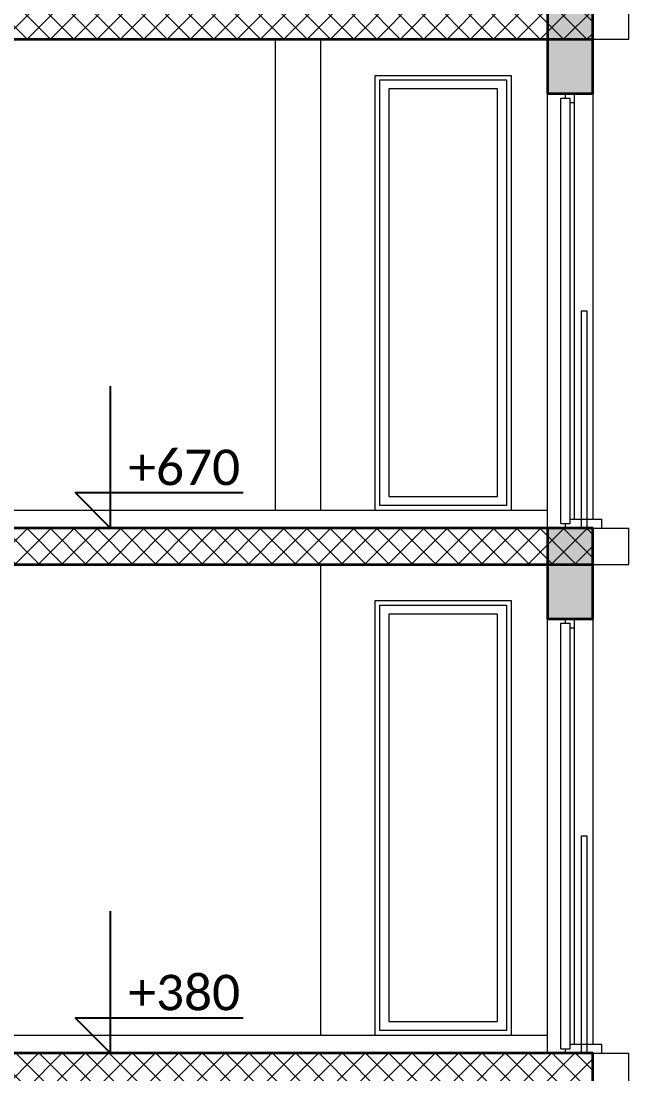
# Model space of a CAD drawing. Header units: millimetres. Extents: x -310 to 171125, y -3027 to 55843.
# Drawn here: x 135931 to 139285, y 11982 to 17796 of the extents above; entities that cross this region are included whole.
import ezdxf

# ---------------------------------------------------------------- set-up
doc = ezdxf.new("R2010")
doc.units = ezdxf.units.MM
doc.header["$MEASUREMENT"] = 0
doc.set_wipeout_variables(frame=1)
doc.linetypes.add('Wipeout_Contour', pattern=[1000, 0, -1000])
doc.layers.add('Dimensioning - General', color=7, linetype='Continuous')
doc.layers.add('Structural - Bearing', color=7, linetype='Continuous')
for name, color, linetype, lineweight, true_color in [('Dimensioning - General_Pen_No__5', 7, 'Continuous', 25, 0x40a5ff), ('Structural - Bearing_Pen_No__61', 7, 'Continuous', 20, 0x6a6a6a), ('Structural - Bearing_Pen_No__82', 7, 'Continuous', 20, 0xaaaaaa)]:
    doc.layers.add(name, color=color, linetype=linetype, lineweight=lineweight, true_color=true_color)
for name, color, linetype, lineweight in [('Structural - Bearing_Pen_No__1', 7, 'Continuous', 13), ('Structural - Bearing_Pen_No__101', 252, 'Continuous', 13), ('Structural - Bearing_Pen_No__7', 7, 'Continuous', 35)]:
    doc.layers.add(name, color=color, linetype=linetype, lineweight=lineweight)
doc.styles.add('GENERATED_STYLE_6', font='calibril.ttf')
pattern_1 = [(45, (0, 0), (-64.346715, 64.346715), []), (135, (0, 0), (64.346715, 64.346715), [])]

# ---------------------------------------------------------------- blocks, each defined once
blk = doc.blocks.new('Dimension_3', base_point=(136425, 12095.6))
at = {"layer": 'Dimensioning - General_Pen_No__5', "color": 161, "linetype": 'Continuous', "lineweight": 25, "true_color": 0x40a5ff}
for p, q in [((136425, 12095.6), (136425, 12879.6)), ((136425, 12095.6), (136229, 12291.6)), ((136229, 12291.6), (136425, 12291.6)), ((136425, 12291.6), (137156.5, 12291.6))]:
    blk.add_line(p, q, dxfattribs=at)
at = {"layer": 'Dimensioning - General_Pen_No__5', "color": 161, "lineweight": 25, "true_color": 0x40a5ff, "insert": (136523, 12330.8), "char_height": 196, "attachment_point": 7, "style": 'GENERATED_STYLE_6'}
blk.add_mtext('\\A1;{\\pql;\\fCalibri Light|b0|i0|c0|p34;+380}', dxfattribs=at)
blk = doc.blocks.new('Dimension_4', base_point=(136425, 14995.6))
at = {"layer": 'Dimensioning - General_Pen_No__5', "color": 161, "linetype": 'Continuous', "lineweight": 25, "true_color": 0x40a5ff}
for p, q in [((136425, 14995.6), (136425, 15779.6)), ((136425, 14995.6), (136229, 15191.6)), ((136229, 15191.6), (136425, 15191.6)), ((136425, 15191.6), (137156.5, 15191.6))]:
    blk.add_line(p, q, dxfattribs=at)
at = {"layer": 'Dimensioning - General_Pen_No__5', "color": 161, "lineweight": 25, "true_color": 0x40a5ff, "insert": (136523, 15230.8), "char_height": 196, "attachment_point": 7, "style": 'GENERATED_STYLE_6'}
blk.add_mtext('\\A1;{\\pql;\\fCalibri Light|b0|i0|c0|p34;+670}', dxfattribs=at)

msp = doc.modelspace()

# ---------------------------------------------------------------- wipeouts: each hides what was drawn before it
at = {"color": 254, "linetype": 'Wipeout_Contour', "lineweight": 0, "ltscale": 561273.061811}
msp.add_wipeout([(139085.2, 17695.6), (139285.2, 17695.6), (139285.2, 17895.6), (139085.2, 17895.6)], dxfattribs=at).dxf.layer = 'Structural - Bearing'
at = {"color": 254, "linetype": 'Wipeout_Contour', "lineweight": 0, "ltscale": 547029.205436}
msp.add_wipeout([(137335.2, 17695.6), (134205.2, 17695.6), (134205.2, 14995.6), (137335.2, 14995.6)], dxfattribs=at).dxf.layer = 'Structural - Bearing'
at = {"color": 254, "linetype": 'Wipeout_Contour', "lineweight": 0, "ltscale": 555447.62103}
msp.add_wipeout([(137910.2, 15145.6), (137910.2, 17445.6), (137885.2, 17445.6), (137885.2, 15145.6)], dxfattribs=at).dxf.layer = 'Structural - Bearing'
at = {"color": 254, "linetype": 'Wipeout_Contour', "lineweight": 0, "ltscale": 558327.591599}
msp.add_wipeout([(138610.2, 17445.6), (138610.2, 15145.6), (138635.2, 15145.6), (138635.2, 17445.6)], dxfattribs=at).dxf.layer = 'Structural - Bearing'
at = {"color": 254, "linetype": 'Wipeout_Contour', "lineweight": 0, "ltscale": 559671.558013}
msp.add_wipeout([(138960.2, 17345.6), (138960.2, 15045.6), (138985.2, 15045.6), (138985.2, 17345.6)], dxfattribs=at).dxf.layer = 'Structural - Bearing'
at = {"color": 254, "linetype": 'Wipeout_Contour', "lineweight": 0, "ltscale": 559920.153143}
msp.add_wipeout([(139085.2, 14795.6), (139285.2, 14795.6), (139285.2, 14995.6), (139085.2, 14995.6)], dxfattribs=at).dxf.layer = 'Structural - Bearing'
at = {"color": 254, "linetype": 'Wipeout_Contour', "lineweight": 0, "ltscale": 546261.831879}
msp.add_wipeout([(137585.2, 14795.6), (134205.2, 14795.6), (134205.2, 12095.6), (137585.2, 12095.6)], dxfattribs=at).dxf.layer = 'Structural - Bearing'
at = {"color": 254, "linetype": 'Wipeout_Contour', "lineweight": 0, "ltscale": 554206.172463}
msp.add_wipeout([(137910.2, 12245.6), (137910.2, 14545.6), (137885.2, 14545.6), (137885.2, 12245.6)], dxfattribs=at).dxf.layer = 'Structural - Bearing'
at = {"color": 254, "linetype": 'Wipeout_Contour', "lineweight": 0, "ltscale": 557092.56006}
msp.add_wipeout([(138610.2, 14545.6), (138610.2, 12245.6), (138635.2, 12245.6), (138635.2, 14545.6)], dxfattribs=at).dxf.layer = 'Structural - Bearing'
at = {"color": 254, "linetype": 'Wipeout_Contour', "lineweight": 0, "ltscale": 558447.806632}
msp.add_wipeout([(138960.2, 14445.6), (138960.2, 12145.6), (138985.2, 12145.6), (138985.2, 14445.6)], dxfattribs=at).dxf.layer = 'Structural - Bearing'
at = {"color": 254, "linetype": 'Wipeout_Contour', "lineweight": 0, "ltscale": 558804.819125}
msp.add_wipeout([(139085.2, 11895.6), (139285.2, 11895.6), (139285.2, 12095.6), (139085.2, 12095.6)], dxfattribs=at).dxf.layer = 'Structural - Bearing'

# ---------------------------------------------------------------- next in the draw order: linework, layer by layer
at = {"layer": 'Structural - Bearing_Pen_No__1', "color": 7, "linetype": 'Continuous', "lineweight": 13}
for p, q in [((139135.2, 14995.6), (139135.2, 15045.6)), ((138985.2, 14995.6), (139135.2, 14995.6)), ((138985.2, 12095.6), (139135.2, 12095.6)), ((139085.2, 11895.6), (139085.2, 12095.6)), ((139135.2, 12095.6), (139135.2, 12145.6))]:
    msp.add_line(p, q, dxfattribs=at)
at = {"layer": 'Structural - Bearing_Pen_No__82', "color": 253, "linetype": 'Continuous', "lineweight": 20, "true_color": 0xaaaaaa}
for p, q in [((139285.2, 17695.6), (139285.2, 17895.6)), ((139085.2, 17695.6), (139285.2, 17695.6)), ((139135.2, 14995.6), (139285.2, 14995.6)), ((139285.2, 14795.6), (139285.2, 14995.6)), ((139085.2, 14795.6), (139285.2, 14795.6)), ((139135.2, 12095.6), (139285.2, 12095.6)), ((139285.2, 11895.6), (139285.2, 12095.6))]:
    msp.add_line(p, q, dxfattribs=at)

# ---------------------------------------------------------------- next in the draw order: block references
at = {"layer": 'Dimensioning - General', "color": 161, "linetype": 'Continuous', "lineweight": 25, "true_color": 0x40a5ff}
for name, p in [('Dimension_4', (136425, 14995.6)), ('Dimension_3', (136425, 12095.6))]:
    msp.add_blockref(name, p, dxfattribs=at)

# ---------------------------------------------------------------- next in the draw order: wipeouts: each hides what was drawn before it
at = {"color": 254, "linetype": 'Wipeout_Contour', "lineweight": 0, "ltscale": 1114870.73711319}
msp.add_wipeout([(137910.2, 17445.6), (137910.2, 17470.6), (138610.2, 17470.6), (138610.2, 17445.6), (138635.2, 17445.6), (138635.2, 17495.6), (137885.2, 17495.6), (137885.2, 17445.6)], dxfattribs=at).dxf.layer = 'Structural - Bearing'
at = {"color": 254, "linetype": 'Wipeout_Contour', "lineweight": 0, "ltscale": 559932.267813}
msp.add_wipeout([(138985.2, 17395.6), (138985.2, 15045.6), (139085.2, 15045.6), (139085.2, 17395.6)], dxfattribs=at).dxf.layer = 'Structural - Bearing'
at = {"color": 254, "linetype": 'Wipeout_Contour', "lineweight": 0, "ltscale": 1112682.16698555}
msp.add_wipeout([(137910.2, 15120.6), (137910.2, 15145.6), (137885.2, 15145.6), (137885.2, 15095.6), (138635.2, 15095.6), (138635.2, 15145.6), (138610.2, 15145.6), (138610.2, 15120.6)], dxfattribs=at).dxf.layer = 'Structural - Bearing'
at = {"color": 254, "linetype": 'Wipeout_Contour', "lineweight": 0, "ltscale": 1112201.528066125}
msp.add_wipeout([(137910.2, 14545.6), (137910.2, 14570.6), (138610.2, 14570.6), (138610.2, 14545.6), (138635.2, 14545.6), (138635.2, 14595.6), (137885.2, 14595.6), (137885.2, 14545.6)], dxfattribs=at).dxf.layer = 'Structural - Bearing'
at = {"color": 254, "linetype": 'Wipeout_Contour', "lineweight": 0, "ltscale": 558707.01479}
msp.add_wipeout([(139085.2, 14495.6), (138985.2, 14495.6), (138985.2, 12145.6), (139085.2, 12145.6)], dxfattribs=at).dxf.layer = 'Structural - Bearing'
at = {"color": 254, "linetype": 'Wipeout_Contour', "lineweight": 0, "ltscale": 1110398.43121052}
msp.add_wipeout([(137910.2, 12220.6), (137910.2, 12245.6), (137885.2, 12245.6), (137885.2, 12195.6), (138635.2, 12195.6), (138635.2, 12245.6), (138610.2, 12245.6), (138610.2, 12220.6)], dxfattribs=at).dxf.layer = 'Structural - Bearing'

# ---------------------------------------------------------------- next in the draw order: linework, layer by layer
at = {"layer": 'Structural - Bearing_Pen_No__1', "color": 7, "linetype": 'Continuous', "lineweight": 13}
for p, q in [((139085.2, 17395.6), (139085.2, 17695.6)), ((138985.2, 17345.6), (138985.2, 17395.6)), ((138985.2, 15045.6), (139135.2, 15045.6)), ((139085.2, 14495.6), (139085.2, 14795.6)), ((138985.2, 14445.6), (138985.2, 14495.6)), ((138985.2, 12145.6), (139135.2, 12145.6))]:
    msp.add_line(p, q, dxfattribs=at)
for points in [[(139023.5, 14995.6), (139023.5, 16195.6), (139053.5, 16195.6), (139053.5, 14995.6)], [(139023.5, 12095.6), (139023.5, 13295.6), (139053.5, 13295.6), (139053.5, 12095.6)]]:
    msp.add_lwpolyline(points, dxfattribs=at)
at = {"layer": 'Structural - Bearing_Pen_No__82', "color": 253, "linetype": 'Continuous', "lineweight": 20, "true_color": 0xaaaaaa}
for p, q in [((139085.2, 17395.6), (139085.2, 15045.6)), ((138985.2, 15045.6), (138985.2, 17345.6)), ((139085.2, 14495.6), (139085.2, 12145.6)), ((138985.2, 12145.6), (138985.2, 14445.6))]:
    msp.add_line(p, q, dxfattribs=at)

# ---------------------------------------------------------------- next in the draw order: wipeouts: each hides what was drawn before it
at = {"color": 254, "linetype": 'Wipeout_Contour', "lineweight": 0, "ltscale": 555595.772361}
msp.add_wipeout([(137910.2, 15170.6), (137960.2, 15170.6), (137960.2, 17420.6), (137910.2, 17420.6)], dxfattribs=at).dxf.layer = 'Structural - Bearing'
at = {"color": 254, "linetype": 'Wipeout_Contour', "lineweight": 0, "ltscale": 558177.818595}
msp.add_wipeout([(138560.2, 15170.6), (138610.2, 15170.6), (138610.2, 17420.6), (138560.2, 17420.6)], dxfattribs=at).dxf.layer = 'Structural - Bearing'
at = {"color": 254, "linetype": 'Wipeout_Contour', "lineweight": 0, "ltscale": 554354.651864}
msp.add_wipeout([(137910.2, 12270.6), (137960.2, 12270.6), (137960.2, 14520.6), (137910.2, 14520.6)], dxfattribs=at).dxf.layer = 'Structural - Bearing'
at = {"color": 254, "linetype": 'Wipeout_Contour', "lineweight": 0, "ltscale": 556942.451363}
msp.add_wipeout([(138560.2, 12270.6), (138610.2, 12270.6), (138610.2, 14520.6), (138560.2, 14520.6)], dxfattribs=at).dxf.layer = 'Structural - Bearing'

# ---------------------------------------------------------------- next in the draw order: wipeouts: each hides what was drawn before it
at = {"color": 254, "linetype": 'Wipeout_Contour', "lineweight": 0, "ltscale": 836132.668407}
msp.add_wipeout([(138610.2, 17470.6), (137910.2, 17470.6), (137910.2, 17420.6), (137960.2, 17420.6), (138560.2, 17420.6), (138610.2, 17420.6)], dxfattribs=at).dxf.layer = 'Structural - Bearing'
at = {"color": 254, "linetype": 'Wipeout_Contour', "lineweight": 0, "ltscale": 834529.339157}
msp.add_wipeout([(137910.2, 15120.6), (138610.2, 15120.6), (138610.2, 15170.6), (138560.2, 15170.6), (137960.2, 15170.6), (137910.2, 15170.6)], dxfattribs=at).dxf.layer = 'Structural - Bearing'
at = {"color": 254, "linetype": 'Wipeout_Contour', "lineweight": 0, "ltscale": 834134.109782}
msp.add_wipeout([(138610.2, 14570.6), (137910.2, 14570.6), (137910.2, 14520.6), (137960.2, 14520.6), (138560.2, 14520.6), (138610.2, 14520.6)], dxfattribs=at).dxf.layer = 'Structural - Bearing'
at = {"color": 254, "linetype": 'Wipeout_Contour', "lineweight": 0, "ltscale": 832813.175222}
msp.add_wipeout([(137910.2, 12220.6), (138610.2, 12220.6), (138610.2, 12270.6), (138560.2, 12270.6), (137960.2, 12270.6), (137910.2, 12270.6)], dxfattribs=at).dxf.layer = 'Structural - Bearing'

# ---------------------------------------------------------------- next in the draw order: wipeouts: each hides what was drawn before it
at = {"color": 254, "linetype": 'Wipeout_Contour', "lineweight": 0, "ltscale": 556886.791807}
msp.add_wipeout([(138560.2, 15170.6), (138560.2, 17420.6), (137960.2, 17420.6), (137960.2, 15170.6)], dxfattribs=at).dxf.layer = 'Structural - Bearing'
at = {"color": 254, "linetype": 'Wipeout_Contour', "lineweight": 0, "ltscale": 555648.549044}
msp.add_wipeout([(138560.2, 12270.6), (138560.2, 14520.6), (137960.2, 14520.6), (137960.2, 12270.6)], dxfattribs=at).dxf.layer = 'Structural - Bearing'

# ---------------------------------------------------------------- next in the draw order: wipeouts: each hides what was drawn before it
at = {"color": 254, "linetype": 'Wipeout_Contour', "lineweight": 0, "ltscale": 1113065.209525267}
msp.add_wipeout([(137335.2, 14995.6), (137885.2, 14995.6), (137885.2, 17395.6), (138635.2, 17395.6), (138635.2, 14995.6), (138835.2, 14995.6), (138835.2, 17695.6), (137335.2, 17695.6)], dxfattribs=at).dxf.layer = 'Structural - Bearing'
at = {"color": 254, "linetype": 'Wipeout_Contour', "lineweight": 0, "ltscale": 1111089.239474426}
msp.add_wipeout([(137585.2, 12095.6), (137885.2, 12095.6), (137885.2, 14495.6), (138635.2, 14495.6), (138635.2, 12095.6), (138835.2, 12095.6), (138835.2, 14795.6), (137585.2, 14795.6)], dxfattribs=at).dxf.layer = 'Structural - Bearing'

# ---------------------------------------------------------------- next in the draw order: hatches: boundary and pattern name
at = {"layer": 'Structural - Bearing_Pen_No__1', "linetype": 'Continuous', "lineweight": 13}
h = msp.add_hatch(dxfattribs=at)
h.set_pattern_fill('CONCRETE_BLOCK', style=0, pattern_type=2)
h.set_pattern_definition(pattern_1)
h.paths.add_polyline_path([(139085.2, 17695.6), (139085.2, 17895.6), (123882.8, 17895.6), (123882.8, 17695.6)])

# ---------------------------------------------------------------- next in the draw order: linework, layer by layer
at = {"layer": 'Structural - Bearing_Pen_No__1', "color": 7, "linetype": 'Continuous', "lineweight": 13}
for p, q in [((124335.2, 17695.6), (139085.2, 17695.6)), ((124335.2, 14795.6), (139085.2, 14795.6))]:
    msp.add_line(p, q, dxfattribs=at)
at = {"layer": 'Structural - Bearing_Pen_No__7', "color": 7, "linetype": 'Continuous', "lineweight": 35, "flags": 128}
msp.add_lwpolyline([(139085.2, 17695.6), (139085.2, 17895.6), (123882.8, 17895.6), (123882.8, 17695.6)], close=True, dxfattribs=at)
at = {"layer": 'Structural - Bearing_Pen_No__82', "color": 253, "linetype": 'Continuous', "lineweight": 20, "true_color": 0xaaaaaa}
for p, q in [((137335.2, 15095.6), (137335.2, 17695.6)), ((137585.2, 15095.6), (137585.2, 17695.6)), ((137885.2, 17495.6), (138635.2, 17495.6)), ((137885.2, 15095.6), (137885.2, 17495.6)), ((137910.2, 17420.6), (137910.2, 17470.6)), ((137910.2, 17470.6), (138610.2, 17470.6)), ((138610.2, 17470.6), (138610.2, 17420.6)), ((138635.2, 17495.6), (138635.2, 15095.6)), ((137910.2, 15170.6), (137910.2, 17420.6)), ((137960.2, 17420.6), (137960.2, 15170.6)), ((138560.2, 17420.6), (137960.2, 17420.6)), ((138560.2, 15170.6), (138560.2, 17420.6)), ((138610.2, 17420.6), (138610.2, 15170.6)), ((137910.2, 15120.6), (137910.2, 15170.6)), ((138610.2, 15120.6), (137910.2, 15120.6)), ((137960.2, 15170.6), (138560.2, 15170.6)), ((138610.2, 15170.6), (138610.2, 15120.6)), ((137585.2, 12195.6), (137585.2, 14795.6)), ((137885.2, 14595.6), (138635.2, 14595.6)), ((137885.2, 12195.6), (137885.2, 14595.6)), ((138635.2, 14595.6), (138635.2, 12195.6)), ((137910.2, 14520.6), (137910.2, 14570.6)), ((137910.2, 14570.6), (138610.2, 14570.6)), ((138610.2, 14570.6), (138610.2, 14520.6)), ((137910.2, 12270.6), (137910.2, 14520.6)), ((137960.2, 14520.6), (137960.2, 12270.6)), ((138560.2, 14520.6), (137960.2, 14520.6)), ((138560.2, 12270.6), (138560.2, 14520.6)), ((138610.2, 14520.6), (138610.2, 12270.6)), ((137910.2, 12220.6), (137910.2, 12270.6)), ((137960.2, 12270.6), (138560.2, 12270.6)), ((138610.2, 12270.6), (138610.2, 12220.6)), ((138610.2, 12220.6), (137910.2, 12220.6))]:
    msp.add_line(p, q, dxfattribs=at)

# ---------------------------------------------------------------- next in the draw order: wipeouts: each hides what was drawn before it
at = {"color": 254, "linetype": 'Wipeout_Contour', "lineweight": 0, "ltscale": 1118797.840369348}
msp.add_wipeout([(138835.2, 17395.6), (138835.2, 14995.6), (138935.2, 14995.6), (138935.2, 15020.6), (138910.2, 15020.6), (138910.2, 17370.6), (138935.2, 17370.6), (138935.2, 17395.6)], dxfattribs=at).dxf.layer = 'Structural - Bearing'
at = {"color": 254, "linetype": 'Wipeout_Contour', "lineweight": 0, "ltscale": 1116349.152689423}
msp.add_wipeout([(138835.2, 12095.6), (138935.2, 12095.6), (138935.2, 12120.6), (138910.2, 12120.6), (138910.2, 14470.6), (138935.2, 14470.6), (138935.2, 14495.6), (138835.2, 14495.6)], dxfattribs=at).dxf.layer = 'Structural - Bearing'

# ---------------------------------------------------------------- next in the draw order: hatches: boundary and pattern name
at = {"layer": 'Structural - Bearing_Pen_No__1', "linetype": 'Continuous', "lineweight": 13}
h = msp.add_hatch(dxfattribs=at)
h.set_pattern_fill('CONCRETE_BLOCK', style=0, pattern_type=2)
h.set_pattern_definition(pattern_1)
h.paths.add_polyline_path([(139085.2, 14795.6), (139085.2, 14995.6), (123882.8, 14995.6), (123882.8, 14795.6)])
h = msp.add_hatch(dxfattribs=at)
h.set_pattern_fill('CONCRETE_BLOCK', style=0, pattern_type=2)
h.set_pattern_definition(pattern_1)
h.paths.add_polyline_path([(139085.2, 11895.6), (139085.2, 12095.6), (123882.8, 12095.6), (123882.8, 11895.6)])
at = {"layer": 'Structural - Bearing_Pen_No__101', "linetype": 'Continuous', "lineweight": 13}
for points in [[(138835.2, 17395.6), (139085.2, 17395.6), (139085.2, 17895.6), (138835.2, 17895.6)], [(138835.2, 14495.6), (139085.2, 14495.6), (139085.2, 14995.6), (138835.2, 14995.6)]]:
    msp.add_hatch(color=252, dxfattribs=at).paths.add_polyline_path(points)

# ---------------------------------------------------------------- next in the draw order: linework, layer by layer
at = {"layer": 'Structural - Bearing_Pen_No__1', "color": 7, "linetype": 'Continuous', "lineweight": 13}
for p, q in [((138835.2, 17395.6), (138835.2, 17895.6)), ((138835.2, 17395.6), (139085.2, 17395.6)), ((138935.2, 17395.6), (138985.2, 17395.6)), ((138935.2, 17370.6), (138935.2, 17395.6)), ((138910.2, 17370.6), (138960.2, 17370.6)), ((138910.2, 17320.6), (138910.2, 17370.6)), ((138935.2, 17370.6), (138960.2, 17370.6)), ((138960.2, 17320.6), (138960.2, 17370.6)), ((138960.2, 17345.6), (138960.2, 17370.6)), ((138960.2, 17345.6), (138985.2, 17345.6)), ((138910.2, 15070.6), (138910.2, 17320.6)), ((138960.2, 15070.6), (138960.2, 17320.6)), ((138910.2, 15020.6), (138910.2, 15070.6)), ((138960.2, 15020.6), (138960.2, 15070.6)), ((138910.2, 15020.6), (138960.2, 15020.6)), ((138935.2, 15020.6), (138960.2, 15020.6)), ((138935.2, 14995.6), (138935.2, 15020.6)), ((138960.2, 15020.6), (138960.2, 15045.6)), ((138960.2, 15045.6), (138985.2, 15045.6)), ((134205.2, 14995.6), (138835.2, 14995.6)), ((138835.2, 14495.6), (138835.2, 14995.6)), ((138935.2, 14995.6), (138985.2, 14995.6)), ((138835.2, 14495.6), (139085.2, 14495.6)), ((138935.2, 14495.6), (138985.2, 14495.6)), ((138935.2, 14470.6), (138935.2, 14495.6)), ((138910.2, 14470.6), (138960.2, 14470.6)), ((138910.2, 14420.6), (138910.2, 14470.6)), ((138910.2, 12170.6), (138910.2, 14420.6)), ((138935.2, 14470.6), (138960.2, 14470.6)), ((138960.2, 14420.6), (138960.2, 14470.6)), ((138960.2, 14445.6), (138960.2, 14470.6)), ((138960.2, 14445.6), (138985.2, 14445.6)), ((138960.2, 12170.6), (138960.2, 14420.6)), ((138910.2, 12120.6), (138910.2, 12170.6)), ((138960.2, 12120.6), (138960.2, 12170.6)), ((134205.2, 12095.6), (139085.2, 12095.6)), ((138910.2, 12120.6), (138960.2, 12120.6)), ((138935.2, 12120.6), (138960.2, 12120.6)), ((138935.2, 12095.6), (138935.2, 12120.6)), ((138935.2, 12095.6), (138985.2, 12095.6)), ((138960.2, 12120.6), (138960.2, 12145.6)), ((138960.2, 12145.6), (138985.2, 12145.6))]:
    msp.add_line(p, q, dxfattribs=at)
at = {"layer": 'Structural - Bearing_Pen_No__61', "color": 251, "linetype": 'Continuous', "lineweight": 20, "true_color": 0x6a6a6a}
for points in [[(134205.2, 15095.6), (138835.2, 15095.6)], [(134205.2, 12195.6), (138835.2, 12195.6)]]:
    msp.add_lwpolyline(points, dxfattribs=at)
at = {"layer": 'Structural - Bearing_Pen_No__7', "color": 7, "linetype": 'Continuous', "lineweight": 35, "flags": 128}
for points in [[(138835.2, 17395.6), (139085.2, 17395.6), (139085.2, 17895.6), (138835.2, 17895.6)], [(139085.2, 14795.6), (139085.2, 14995.6), (123882.8, 14995.6), (123882.8, 14795.6)], [(138835.2, 14495.6), (139085.2, 14495.6), (139085.2, 14995.6), (138835.2, 14995.6)], [(139085.2, 11895.6), (139085.2, 12095.6), (123882.8, 12095.6), (123882.8, 11895.6)]]:
    msp.add_lwpolyline(points, close=True, dxfattribs=at)
at = {"layer": 'Structural - Bearing_Pen_No__82', "color": 253, "linetype": 'Continuous', "lineweight": 20, "true_color": 0xaaaaaa}
for p, q in [((138835.2, 14995.6), (138835.2, 17395.6)), ((138835.2, 12095.6), (138835.2, 14495.6))]:
    msp.add_line(p, q, dxfattribs=at)

doc.saveas('drawing.dxf')
